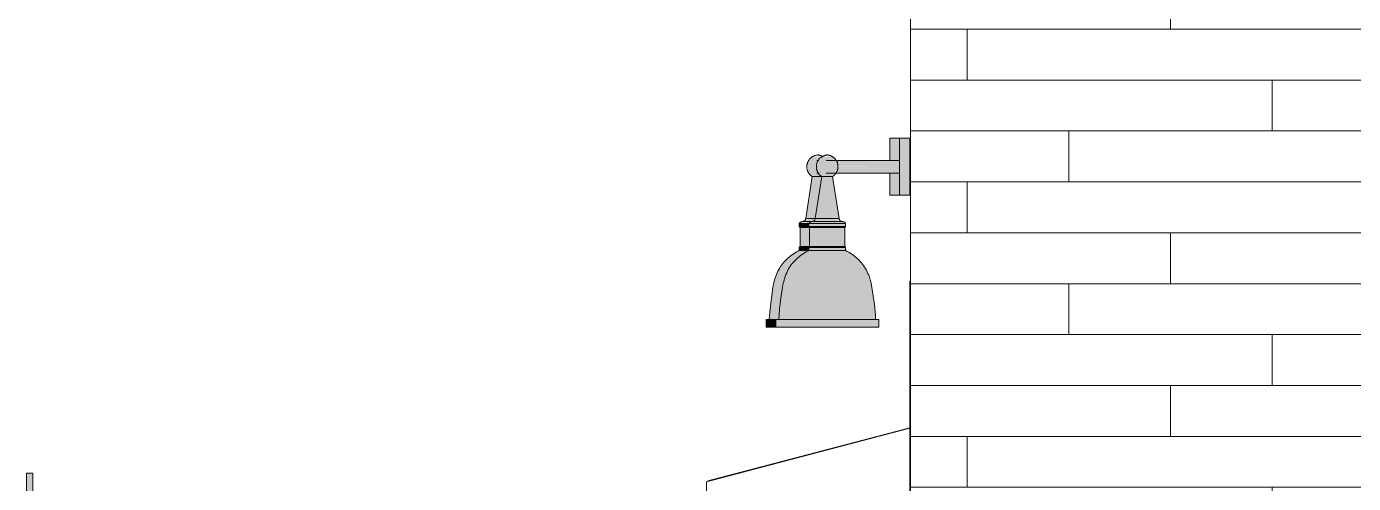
# Model space of a CAD drawing. Header units: inches. Extents: x -4168 to 4202, y -264 to 629.
# Drawn here: x -1005.5 to -901.1, y 65.1 to 101 of the extents above; entities that cross this region are included whole.
import ezdxf

# ---------------------------------------------------------------- set-up
doc = ezdxf.new("R2010")
doc.units = ezdxf.units.IN
doc.header["$MEASUREMENT"] = 0
for name, color, linetype, lineweight in [('A-FLOR-HRAL', 11, 'Continuous', 9), ('A-GLAZ-1', 151, 'Continuous', 9), ('A-GLAZ-2', 57, 'Continuous', 9), ('A-WALL-3', 113, 'Continuous', 9), ('A-WALL-PATT-3', 111, 'Continuous', 9), ('E-LITE-EQPM', 33, 'Continuous', 9), ('G-IMPT', 8, 'Continuous', 9), ('I-FURN', 30, 'Continuous', 9)]:
    doc.layers.add(name, color=color, linetype=linetype, lineweight=lineweight)
pattern_1 = [(0, (-931.518, 0.8), (0, 4), []), (90, (-931.518, 0.8), (-8, 8), [4, -28]), (90, (-915.518, 4.8), (-8, 8), [4, -28])]

# ---------------------------------------------------------------- blocks, each defined once
blk = doc.blocks.new('Outdoor Table01 - 02ZUTB01_dwg-V111-BUILDING ELEVATION - SOUTH')
at = {"layer": 'G-IMPT'}
for p, q in [((9992.79, 65.24), (10008.78, 69.45)), ((10008.78, 69.49), (9992.9, 65.31)), ((10008.78, 69.47), (9992.9, 65.31)), ((9992.79, 65.24), (9992.79, 56.82)), ((10008.78, 64.48), (10008.64, 64.41)), ((10008.78, 64.4), (10008.64, 64.34)), ((9995.64, 58.19), (9992.79, 56.82)), ((9995.64, 58.07), (9992.9, 56.75)), ((9992.9, 56.75), (9995.64, 56.03)), ((10008.64, 52.61), (10008.78, 52.57)), ((10008.78, 26), (10008.64, 26)), ((10008.78, 24), (10008.64, 24)), ((10008.78, 19.96), (10008.64, 19.95)), ((10008.78, 18.96), (10008.64, 18.95)), ((10001.44, 1), (10008.68, 1)), ((10001.44, 0), (10008.68, 0))]:
    blk.add_line(p, q, dxfattribs=at)
blk = doc.blocks.new('Outdoor Table01 - Outdoor Table01-V112-BUILDING ELEVATION - SOUTH')
blk.add_blockref('Outdoor Table01 - 02ZUTB01_dwg-V111-BUILDING ELEVATION - SOUTH', (0, 0))
blk = doc.blocks.new('Window-Double_Hung-Marvin-Essential - ESDH3066 - 1st Floor-3357217-BUILDING ELEVATION - SOUTH')
at = {"layer": 'A-GLAZ-2'}
h = blk.add_hatch(dxfattribs=at)
h.set_pattern_fill('FP_102', color=256, style=0, pattern_type=2)
h.set_pattern_definition([(0, (10009.159, -14.84), (0, 8), [0.33, -7.67]), (0, (10011.719, -14.68), (0, 8), [0.33, -7.67]), (0, (10010.279, -12.92), (0, 8), [0.33, -7.67]), (0, (10012.039, -11.64), (0, 8), [0.33, -7.67]), (0, (10009.959, -11.16), (0, 8), [0.33, -7.67]), (0, (10010.599, -9.24), (0, 8), [0.33, -7.67]), (0, (10009.479, -7.8), (0, 8), [0.33, -7.67]), (0, (10012.039, -7.96), (0, 8), [0.33, -7.67]), (0, (10013.959, -7.64), (0, 8), [0.33, -7.67]), (0, (10014.919, -9.56), (0, 8), [0.33, -7.67]), (0, (10016.519, -9.72), (0, 8), [0.33, -7.67]), (0, (10016.519, -12.6), (0, 8), [0.33, -7.67]), (0, (10015.079, -13.56), (0, 8), [0.33, -7.67]), (0, (10012.839, -13.08), (0, 8), [0.33, -7.67]), (0, (10014.279, -11.64), (0, 8), [0.33, -7.67]), (0, (10012.839, -10.2), (0, 8), [0.33, -7.67]), (0, (10016.199, -14.68), (0, 8), [0.33, -7.67])])
h.paths.add_polyline_path([(10008.84, 3.5), (10008.84, 81), (10008.78, 81), (10008.79, 3.5)], flags=0)
at = {"layer": 'A-GLAZ-1'}
for p, q in [((10008.78, 3.5), (10008.78, 81)), ((10008.84, 81), (10008.78, 81)), ((10008.84, 3.5), (10008.78, 3.5))]:
    blk.add_line(p, q, dxfattribs=at)
blk = doc.blocks.new('VISA-OW2400-02-SASS - OW2400-L30K-MVOLT-2031435-BUILDING ELEVATION - SOUTH')
at = {"layer": 'E-LITE-EQPM'}
for points in [[(10008.77, 90), (10008.77, 92.25), (10007.97, 92.25), (10007.97, 90)], [(10002.01, 89.22), (10002.04, 89.25), (10002.14, 89.22), (10002.6, 89.25), (10002.97, 89.52), (10002.97, 89.58), (10002.96, 90.47), (10002.74, 90.73), (10002.6, 90.77), (10002.47, 90.82), (10002.42, 90.79), (10002.32, 90.84), (10002.28, 90.79), (10002.18, 90.8), (10002.1, 90.8), (10002.06, 90.83), (10001.91, 90.78), (10001.87, 90.75), (10001.59, 90.45), (10001.49, 90.21), (10001.48, 89.98), (10001.57, 89.63), (10001.7, 89.39), (10001.87, 89.26), (10002, 89.23)], [(10003.23, 90), (10007.97, 90), (10007.97, 90.5), (10002.97, 90.46), (10002.97, 90.35), (10002.99, 90), (10003.14, 90)], [(10007.1, 89.5), (10007.97, 89.52), (10007.97, 90), (10002.97, 89.98), (10002.98, 89.54), (10002.97, 89.5), (10003.23, 89.5)], [(10008.77, 87.75), (10008.77, 90), (10007.97, 90), (10007.97, 87.75), (10008.69, 87.75)], [(10003.2, 85.93), (10003.23, 85.93), (10002.71, 89.22), (10001.86, 89.22), (10001.36, 85.93), (10003.14, 85.93)], [(10002.97, 85.29), (10003.73, 85.29), (10003.73, 85.54), (10000.83, 85.52), (10000.84, 85.29), (10002.93, 85.29)], [(10003.54, 83.72), (10003.66, 83.72), (10003.66, 85.22), (10000.9, 85.22), (10000.9, 83.72), (10003.5, 83.72)], [(10002.82, 85.22), (10003.48, 85.22), (10003.54, 85.29), (10001.05, 85.27), (10001.09, 85.22), (10002.79, 85.22)], [(10003.73, 83.41), (10003.7, 83.66), (10000.83, 83.64), (10000.84, 83.41), (10003.7, 83.41)], [(10002.61, 83.66), (10003.5, 83.7), (10003.48, 83.72), (10001.07, 83.7), (10001.03, 83.66), (10002.55, 83.66)], [(10005.31, 80.85), (10005.73, 80.85), (10005.31, 81.95), (10004.59, 82.83), (10004.01, 83.23), (10003.65, 83.41), (10000.83, 83.41), (9999.9, 82.78), (9999.17, 81.77), (9998.83, 80.85), (10005.21, 80.85)], [(10002.63, 77.98), (10006.09, 77.98), (10005.86, 80.05), (10005.73, 80.85), (9998.83, 80.85), (9998.56, 78.89), (9998.48, 77.98), (10002.61, 77.98)], [(9998.23, 77.38), (10006.34, 77.38), (10006.34, 77.98), (9998.23, 77.98), (9998.23, 77.55)]]:
    blk.add_hatch(color=256, dxfattribs=at).paths.add_polyline_path(points, flags=0)
h = blk.add_hatch(color=256, dxfattribs=at)
h.paths.add_polyline_path([(10002.71, 89.22), (10002.87, 89.41), (10002.8, 89.34), (10002.74, 89.26)], flags=0)
h.paths.add_polyline_path([(10002.48, 90.84), (10002.47, 90.88), (10002.47, 90.84)], flags=0)
h = blk.add_hatch(color=256, dxfattribs=at)
h.paths.add_polyline_path([(10002.96, 85.54), (10003.54, 85.54), (10003.57, 85.61), (10003.48, 85.66), (10003.13, 85.65), (10003.01, 85.65), (10002.79, 85.68), (10002.39, 85.7), (10001.69, 85.66), (10001.53, 85.65), (10001.52, 85.68), (10001.23, 85.67), (10000.99, 85.59), (10001.03, 85.54), (10002.93, 85.54)], flags=0)
h.paths.add_polyline_path([(10000.84, 85.54), (10000.95, 85.54), (10000.95, 85.64), (10000.83, 85.54)], flags=0)
h.paths.add_polyline_path([(10003.73, 85.54), (10003.61, 85.59), (10003.63, 85.54), (10003.67, 85.54)], flags=0)
h = blk.add_hatch(color=256, dxfattribs=at)
h.paths.add_polyline_path([(10002.64, 85.7), (10002.67, 85.74), (10002.64, 85.7)], flags=0)
h.paths.add_polyline_path([(10002.63, 85.7), (10003.01, 85.74), (10003.1, 85.74), (10003.23, 85.75), (10003.2, 85.77), (10003.22, 85.83), (10003.1, 85.93), (10003.07, 85.81), (10003.01, 85.93), (10001.52, 85.92), (10001.5, 85.81), (10001.43, 85.9), (10001.35, 85.79), (10001.34, 85.75), (10001.35, 85.72), (10001.43, 85.7), (10002.56, 85.7)], flags=0)
h.paths.add_polyline_path([(10001.92, 85.7), (10001.95, 85.73), (10001.94, 85.71)], flags=0)
h.paths.add_polyline_path([(10001.33, 85.81), (10001.36, 85.93), (10001.34, 85.93), (10001.33, 85.85)], flags=0)
for p, q in [((10008.77, 92.25), (10007.97, 92.25)), ((10007.97, 90), (10007.97, 92.25)), ((10008.77, 92.25), (10008.77, 90)), ((10007.97, 90.5), (10002.21, 90.5)), ((10007.97, 87.75), (10007.97, 90)), ((10008.77, 90), (10008.77, 87.75)), ((10001.86, 89.22), (10001.34, 85.93)), ((10002.71, 89.22), (10001.86, 89.22)), ((10002.21, 89.5), (10007.97, 89.5)), ((10003.23, 85.93), (10002.71, 89.22)), ((10007.97, 87.75), (10008.77, 87.75)), ((10001.11, 85.7), (10001.34, 85.7)), ((10003.45, 85.7), (10001.11, 85.7)), ((10003.23, 85.93), (10001.34, 85.93)), ((10003.11, 85.7), (10003.45, 85.7)), ((10000.83, 85.54), (10000.83, 85.29)), ((10003.73, 85.54), (10000.83, 85.54)), ((10000.83, 85.29), (10000.9, 85.22)), ((10003.73, 85.29), (10000.83, 85.29)), ((10000.9, 85.22), (10000.9, 83.72)), ((10003.66, 85.22), (10000.9, 85.22)), ((10003.66, 85.22), (10003.73, 85.29)), ((10003.66, 83.72), (10003.66, 85.22)), ((10003.73, 85.29), (10003.73, 85.54)), ((10000.9, 83.72), (10000.83, 83.66)), ((10000.83, 83.66), (10000.83, 83.41)), ((10003.73, 83.66), (10000.83, 83.66)), ((10003.66, 83.72), (10000.9, 83.72)), ((10003.73, 83.66), (10003.66, 83.72)), ((10003.73, 83.41), (10003.73, 83.66)), ((10003.73, 83.41), (10000.83, 83.41)), ((9998.23, 77.98), (9998.23, 77.38)), ((9998.23, 77.98), (10006.34, 77.98)), ((10006.34, 77.38), (9998.23, 77.38)), ((10006.34, 77.38), (10006.34, 77.98))]:
    blk.add_line(p, q, dxfattribs=at)
at = {"layer": 'E-LITE-EQPM', "flags": 128}
for points in [[(10001.86, 89.22), (10001.83, 89.24), (10001.8, 89.26), (10001.77, 89.29), (10001.74, 89.31), (10001.71, 89.34), (10001.69, 89.36), (10001.66, 89.39), (10001.64, 89.42), (10001.62, 89.45), (10001.6, 89.48), (10001.57, 89.51), (10001.56, 89.54), (10001.54, 89.57), (10001.52, 89.6), (10001.51, 89.64), (10001.49, 89.67), (10001.48, 89.71), (10001.47, 89.74), (10001.46, 89.78), (10001.45, 89.81), (10001.44, 89.85), (10001.44, 89.89), (10001.43, 89.92), (10001.43, 89.96), (10001.43, 90), (10001.43, 90.03), (10001.43, 90.07), (10001.44, 90.11), (10001.44, 90.14), (10001.45, 90.18), (10001.46, 90.22), (10001.47, 90.25), (10001.48, 90.29), (10001.49, 90.32), (10001.5, 90.36), (10001.52, 90.39), (10001.53, 90.42), (10001.55, 90.46), (10001.57, 90.49), (10001.59, 90.52), (10001.61, 90.55), (10001.63, 90.58), (10001.66, 90.61), (10001.68, 90.63), (10001.71, 90.66), (10001.73, 90.68), (10001.76, 90.71), (10001.79, 90.73), (10001.82, 90.75), (10001.85, 90.77), (10001.88, 90.79), (10001.91, 90.81), (10001.95, 90.83), (10001.98, 90.84), (10002.01, 90.86), (10002.05, 90.87), (10002.08, 90.88), (10002.12, 90.89), (10002.16, 90.9), (10002.19, 90.91), (10002.23, 90.91), (10002.26, 90.92), (10002.28, 90.92)], [(10002.28, 90.92), (10002.32, 90.92), (10002.36, 90.91), (10002.39, 90.91), (10002.43, 90.9), (10002.46, 90.89), (10002.5, 90.88), (10002.53, 90.87), (10002.57, 90.85), (10002.6, 90.84), (10002.64, 90.82), (10002.67, 90.8), (10002.7, 90.78), (10002.73, 90.76), (10002.76, 90.74), (10002.79, 90.72), (10002.82, 90.7), (10002.85, 90.67), (10002.87, 90.65), (10002.9, 90.62), (10002.92, 90.59), (10002.94, 90.56), (10002.97, 90.53), (10002.99, 90.5), (10003.01, 90.47), (10003.02, 90.44), (10003.04, 90.41), (10003.06, 90.37), (10003.07, 90.34), (10003.08, 90.3), (10003.09, 90.27), (10003.1, 90.23), (10003.11, 90.2), (10003.12, 90.16), (10003.13, 90.12), (10003.13, 90.09), (10003.13, 90.05), (10003.13, 90.01), (10003.13, 89.98), (10003.13, 89.94), (10003.13, 89.9), (10003.12, 89.87), (10003.12, 89.83), (10003.11, 89.79), (10003.1, 89.76), (10003.09, 89.72), (10003.08, 89.69), (10003.07, 89.65), (10003.05, 89.62), (10003.04, 89.59), (10003.02, 89.55), (10003, 89.52), (10002.98, 89.49), (10002.96, 89.46), (10002.94, 89.43), (10002.91, 89.4), (10002.89, 89.38), (10002.86, 89.35), (10002.84, 89.32), (10002.81, 89.3), (10002.78, 89.28), (10002.75, 89.25), (10002.72, 89.23), (10002.71, 89.22)], [(10000.83, 85.54), (10000.85, 85.56), (10000.86, 85.57), (10000.87, 85.58), (10000.88, 85.59), (10000.9, 85.61), (10000.91, 85.62), (10000.93, 85.63), (10000.94, 85.64), (10000.96, 85.65), (10000.97, 85.66), (10000.99, 85.66), (10001.01, 85.67), (10001.02, 85.68), (10001.04, 85.68), (10001.06, 85.69), (10001.07, 85.69), (10001.09, 85.7), (10001.11, 85.7), (10001.11, 85.7)], [(10001.11, 85.7), (10001.12, 85.7), (10001.13, 85.7), (10001.14, 85.7), (10001.15, 85.71), (10001.16, 85.71), (10001.17, 85.71), (10001.17, 85.71), (10001.18, 85.71), (10001.19, 85.72), (10001.2, 85.72), (10001.21, 85.72), (10001.22, 85.73), (10001.22, 85.73), (10001.23, 85.74), (10001.24, 85.74), (10001.25, 85.75), (10001.25, 85.75), (10001.26, 85.76), (10001.27, 85.76), (10001.27, 85.77), (10001.28, 85.78), (10001.29, 85.78), (10001.29, 85.79), (10001.3, 85.8), (10001.3, 85.81), (10001.31, 85.81), (10001.31, 85.82), (10001.31, 85.83), (10001.32, 85.84), (10001.32, 85.85), (10001.33, 85.85), (10001.33, 85.86), (10001.33, 85.87), (10001.33, 85.88), (10001.33, 85.89), (10001.34, 85.9), (10001.34, 85.91), (10001.34, 85.92), (10001.34, 85.93), (10001.34, 85.93)], [(10003.23, 85.93), (10003.23, 85.92), (10003.23, 85.91), (10003.23, 85.9), (10003.23, 85.89), (10003.23, 85.88), (10003.23, 85.87), (10003.24, 85.87), (10003.24, 85.86), (10003.24, 85.85), (10003.25, 85.84), (10003.25, 85.83), (10003.25, 85.82), (10003.26, 85.82), (10003.26, 85.81), (10003.27, 85.8), (10003.27, 85.79), (10003.28, 85.79), (10003.28, 85.78), (10003.29, 85.77), (10003.3, 85.77), (10003.3, 85.76), (10003.31, 85.75), (10003.32, 85.75), (10003.32, 85.74), (10003.33, 85.74), (10003.34, 85.73), (10003.35, 85.73), (10003.36, 85.72), (10003.36, 85.72), (10003.37, 85.72), (10003.38, 85.71), (10003.39, 85.71), (10003.4, 85.71), (10003.41, 85.71), (10003.41, 85.71), (10003.42, 85.7), (10003.43, 85.7), (10003.44, 85.7), (10003.45, 85.7), (10003.45, 85.7)], [(10003.45, 85.7), (10003.47, 85.7), (10003.49, 85.69), (10003.51, 85.69), (10003.52, 85.68), (10003.54, 85.68), (10003.56, 85.67), (10003.57, 85.66), (10003.59, 85.66), (10003.61, 85.65), (10003.62, 85.64), (10003.64, 85.63), (10003.65, 85.62), (10003.67, 85.61), (10003.68, 85.59), (10003.69, 85.58), (10003.71, 85.57), (10003.72, 85.56), (10003.73, 85.54), (10003.73, 85.54)], [(9998.83, 80.85), (9998.86, 80.99), (9998.9, 81.12), (9998.94, 81.26), (9998.99, 81.4), (9999.04, 81.53), (9999.1, 81.66), (9999.16, 81.79), (9999.22, 81.91), (9999.3, 82.04), (9999.37, 82.16), (9999.46, 82.28), (9999.54, 82.39), (9999.63, 82.5), (9999.73, 82.61), (9999.83, 82.71), (9999.93, 82.81), (10000.04, 82.9), (10000.15, 82.99), (10000.27, 83.08), (10000.39, 83.16), (10000.51, 83.23), (10000.63, 83.3), (10000.76, 83.37), (10000.83, 83.41)], [(10003.73, 83.41), (10003.86, 83.34), (10003.99, 83.28), (10004.11, 83.2), (10004.23, 83.12), (10004.35, 83.04), (10004.46, 82.95), (10004.57, 82.86), (10004.67, 82.77), (10004.78, 82.67), (10004.87, 82.56), (10004.97, 82.45), (10005.06, 82.34), (10005.14, 82.23), (10005.22, 82.11), (10005.3, 81.99), (10005.37, 81.86), (10005.43, 81.74), (10005.49, 81.61), (10005.55, 81.47), (10005.6, 81.34), (10005.64, 81.2), (10005.68, 81.07), (10005.72, 80.93), (10005.73, 80.85)], [(9998.48, 77.98), (9998.54, 78.83), (9998.64, 79.68), (9998.77, 80.52), (9998.83, 80.85)], [(10005.73, 80.85), (10005.88, 80), (10005.99, 79.16), (10006.07, 78.3), (10006.09, 77.98)]]:
    blk.add_lwpolyline(points, dxfattribs=at)
blk = doc.blocks.new('VISA-OW2400-02-SASS - OW2400-L30K-MVOLT-V121-BUILDING ELEVATION - SOUTH')
at = {"layer": 'E-LITE-EQPM'}
for points in [[(10007.86, 90.5), (10007.97, 90.5), (10007.97, 92.25), (10007.22, 92.25), (10007.22, 90.5), (10007.34, 90.5)], [(10001.73, 90.84), (10001.72, 90.88), (10001.72, 90.84)], [(10001.33, 85.93), (10001.34, 85.93), (10001.82, 89.22), (10001.11, 89.22), (10000.61, 85.93), (10001.32, 85.93)], [(10007.86, 87.75), (10007.97, 87.75), (10007.97, 89.5), (10007.22, 89.5), (10007.22, 87.75)], [(10000.83, 85.29), (10000.81, 85.54), (10000.08, 85.54), (10000.08, 85.29), (10000.81, 85.29)], [(10000.59, 83.72), (10000.9, 83.76), (10000.9, 85.22), (10000.15, 85.22), (10000.17, 83.72), (10000.59, 83.72)], [(10000.84, 85.22), (10001.05, 85.27), (10000.99, 85.29), (10000.28, 85.29), (10000.34, 85.22), (10000.83, 85.22)], [(10000.08, 83.41), (10000.83, 83.42), (10000.81, 83.66), (10000.08, 83.66)], [(10000.81, 83.66), (10001.03, 83.66), (10001.04, 83.72), (10000.31, 83.7), (10000.33, 83.66), (10000.7, 83.66)], [(9998.37, 80.85), (9998.83, 80.85), (9999.26, 81.95), (9999.95, 82.81), (10000.61, 83.26), (10000.81, 83.41), (10000.08, 83.41), (9999.15, 82.78), (9998.42, 81.77), (9998.08, 80.85), (9998.29, 80.85)], [(9998.12, 77.98), (9998.48, 77.98), (9998.7, 80), (9998.83, 80.85), (9998.08, 80.85), (9997.8, 78.82), (9997.73, 77.98), (9998, 77.98)], [(9997.48, 77.38), (9998.23, 77.38), (9998.23, 77.98), (9997.48, 77.98)]]:
    blk.add_hatch(color=256, dxfattribs=at).paths.add_polyline_path(points, flags=0)
h = blk.add_hatch(color=256, dxfattribs=at)
h.paths.add_polyline_path([(10001.7, 89.22), (10001.81, 89.26), (10001.64, 89.47), (10001.49, 89.87), (10001.49, 90.21), (10001.57, 90.41), (10001.75, 90.65), (10001.87, 90.8), (10001.87, 90.75), (10001.72, 90.82), (10001.67, 90.79), (10001.57, 90.84), (10001.53, 90.79), (10001.43, 90.8), (10001.35, 90.8), (10001.32, 90.84), (10001.14, 90.71), (10001.13, 90.76), (10000.85, 90.46), (10000.74, 90.23), (10000.73, 89.98), (10000.79, 89.7), (10000.94, 89.4), (10001.11, 89.27), (10001.26, 89.22), (10001.31, 89.23), (10001.35, 89.22), (10001.68, 89.22)], flags=0)
h.paths.add_polyline_path([(10001.84, 89.25), (10001.84, 89.28), (10001.83, 89.26)], flags=0)
h.paths.add_polyline_path([(10001.89, 89.28), (10001.88, 89.3), (10001.89, 89.28)], flags=0)
h = blk.add_hatch(color=256, dxfattribs=at)
h.paths.add_polyline_path([(10000.08, 85.54), (10000.2, 85.54), (10000.17, 85.61), (10000.15, 85.6)], flags=0)
h.paths.add_polyline_path([(10000.96, 85.67), (10000.81, 85.65), (10000.77, 85.68), (10000.5, 85.68), (10000.24, 85.59), (10000.28, 85.54), (10000.85, 85.55), (10000.96, 85.65)], flags=0)
h.paths.add_polyline_path([(10000.99, 85.54), (10001.03, 85.54), (10001, 85.61), (10001.11, 85.66), (10000.96, 85.64), (10000.99, 85.54)], flags=0)
h.paths.add_polyline_path([(10001.41, 85.65), (10001.8, 85.69), (10001.59, 85.7), (10001.5, 85.67), (10001.41, 85.65)], flags=0)
h = blk.add_hatch(color=256, dxfattribs=at)
h.paths.add_polyline_path([(10000.52, 85.7), (10000.75, 85.7), (10001.32, 85.74), (10001.34, 85.8), (10001.33, 85.85), (10001.32, 85.93), (10000.77, 85.93), (10000.75, 85.81), (10000.68, 85.9), (10000.59, 85.8), (10000.59, 85.75), (10000.53, 85.71)], flags=0)
h.paths.add_polyline_path([(10001.17, 85.7), (10001.2, 85.73), (10001.19, 85.71)], flags=0)
h.paths.add_polyline_path([(10001.89, 85.71), (10001.85, 85.73), (10001.89, 85.71)], flags=0)
h.paths.add_polyline_path([(10000.58, 85.81), (10000.61, 85.93), (10000.59, 85.93)], flags=0)
h.paths.add_polyline_path([(10001.5, 85.81), (10001.5, 85.93), (10001.47, 85.9)], flags=0)
for p, q in [((10007.97, 92.25), (10007.22, 92.25)), ((10007.22, 90.5), (10007.22, 92.25)), ((10001.63, 90.5), (10001.46, 90.5)), ((10001.11, 89.22), (10000.59, 85.93)), ((10001.91, 89.22), (10001.11, 89.22)), ((10001.46, 89.5), (10001.62, 89.5)), ((10001.97, 89.23), (10001.96, 89.22)), ((10007.22, 87.75), (10007.22, 89.5)), ((10007.22, 87.75), (10007.97, 87.75)), ((10000.36, 85.7), (10000.59, 85.7)), ((10001.33, 85.7), (10000.36, 85.7)), ((10001.34, 85.93), (10000.59, 85.93)), ((10000.08, 85.54), (10000.08, 85.29)), ((10000.81, 85.54), (10000.08, 85.54)), ((10000.08, 85.29), (10000.15, 85.22)), ((10000.81, 85.29), (10000.08, 85.29)), ((10000.15, 85.22), (10000.15, 83.72)), ((10000.9, 85.22), (10000.15, 85.22)), ((10000.15, 83.72), (10000.08, 83.66)), ((10000.08, 83.66), (10000.08, 83.41)), ((10000.81, 83.66), (10000.08, 83.66)), ((10000.9, 83.72), (10000.15, 83.72)), ((10000.81, 83.41), (10000.08, 83.41)), ((9997.48, 77.98), (9997.48, 77.38)), ((9997.48, 77.98), (9998.18, 77.98)), ((9998.18, 77.38), (9997.48, 77.38))]:
    blk.add_line(p, q, dxfattribs=at)
at = {"layer": 'E-LITE-EQPM', "flags": 128}
for points in [[(10001.11, 89.22), (10001.08, 89.24), (10001.05, 89.26), (10001.02, 89.29), (10000.99, 89.31), (10000.96, 89.34), (10000.94, 89.36), (10000.91, 89.39), (10000.89, 89.42), (10000.87, 89.45), (10000.85, 89.48), (10000.82, 89.51), (10000.81, 89.54), (10000.79, 89.57), (10000.77, 89.6), (10000.76, 89.64), (10000.74, 89.67), (10000.73, 89.71), (10000.72, 89.74), (10000.71, 89.78), (10000.7, 89.81), (10000.69, 89.85), (10000.69, 89.89), (10000.68, 89.92), (10000.68, 89.96), (10000.68, 90), (10000.68, 90.03), (10000.68, 90.07), (10000.69, 90.11), (10000.69, 90.14), (10000.7, 90.18), (10000.71, 90.22), (10000.72, 90.25), (10000.73, 90.29), (10000.74, 90.32), (10000.75, 90.36), (10000.77, 90.39), (10000.78, 90.42), (10000.8, 90.46), (10000.82, 90.49), (10000.84, 90.52), (10000.86, 90.55), (10000.88, 90.58), (10000.91, 90.61), (10000.93, 90.63), (10000.96, 90.66), (10000.98, 90.68), (10001.01, 90.71), (10001.04, 90.73), (10001.07, 90.75), (10001.1, 90.77), (10001.13, 90.79), (10001.16, 90.81), (10001.2, 90.83), (10001.23, 90.84), (10001.26, 90.86), (10001.3, 90.87), (10001.33, 90.88), (10001.37, 90.89), (10001.41, 90.9), (10001.44, 90.91), (10001.48, 90.91), (10001.51, 90.92), (10001.53, 90.92)], [(10001.53, 90.92), (10001.57, 90.92), (10001.61, 90.91), (10001.64, 90.91), (10001.68, 90.9), (10001.71, 90.89), (10001.75, 90.88), (10001.78, 90.87), (10001.82, 90.85), (10001.85, 90.84), (10001.89, 90.82), (10001.92, 90.8), (10001.95, 90.78)], [(10000.08, 85.54), (10000.1, 85.56), (10000.11, 85.57), (10000.12, 85.58), (10000.13, 85.59), (10000.15, 85.61), (10000.16, 85.62), (10000.18, 85.63), (10000.19, 85.64), (10000.21, 85.65), (10000.22, 85.66), (10000.24, 85.66), (10000.26, 85.67), (10000.27, 85.68), (10000.29, 85.68), (10000.31, 85.69), (10000.32, 85.69), (10000.34, 85.7), (10000.36, 85.7), (10000.36, 85.7)], [(10000.36, 85.7), (10000.37, 85.7), (10000.38, 85.7), (10000.39, 85.7), (10000.4, 85.71), (10000.41, 85.71), (10000.42, 85.71), (10000.42, 85.71), (10000.43, 85.71), (10000.44, 85.72), (10000.45, 85.72), (10000.46, 85.72), (10000.47, 85.73), (10000.47, 85.73), (10000.48, 85.74), (10000.49, 85.74), (10000.5, 85.75), (10000.5, 85.75), (10000.51, 85.76), (10000.52, 85.76), (10000.52, 85.77), (10000.53, 85.78), (10000.54, 85.78), (10000.54, 85.79), (10000.55, 85.8), (10000.55, 85.81), (10000.56, 85.81), (10000.56, 85.82), (10000.56, 85.83), (10000.57, 85.84), (10000.57, 85.85), (10000.58, 85.85), (10000.58, 85.86), (10000.58, 85.87), (10000.58, 85.88), (10000.58, 85.89), (10000.59, 85.9), (10000.59, 85.91), (10000.59, 85.92), (10000.59, 85.93), (10000.59, 85.93)], [(9998.08, 80.85), (9998.11, 80.99), (9998.15, 81.12), (9998.19, 81.26), (9998.24, 81.4), (9998.29, 81.53), (9998.35, 81.66), (9998.41, 81.79), (9998.47, 81.91), (9998.55, 82.04), (9998.62, 82.16), (9998.71, 82.28), (9998.79, 82.39), (9998.88, 82.5), (9998.98, 82.61), (9999.08, 82.71), (9999.18, 82.81), (9999.29, 82.9), (9999.4, 82.99), (9999.52, 83.08), (9999.64, 83.16), (9999.76, 83.23), (9999.88, 83.3), (10000.01, 83.37), (10000.08, 83.41)], [(9997.73, 77.98), (9997.79, 78.83), (9997.89, 79.68), (9998.02, 80.52), (9998.08, 80.85)]]:
    blk.add_lwpolyline(points, dxfattribs=at)
blk = doc.blocks.new('Railing - Handrail - Bracket-3113776-BUILDING ELEVATION - SOUTH')
at = {"layer": 'A-FLOR-HRAL'}
for points in [[(9939.35, 63.66), (9939.56, 63.66), (9939.56, 65.91), (9939.31, 65.91), (9939.35, 63.66)], [(9939.63, 63.66), (9939.81, 63.66), (9939.78, 65.91), (9939.56, 65.91), (9939.56, 63.66)], [(9940.31, 62.69), (9940.3, 62.92), (9939.77, 63.17), (9939.56, 63.66), (9939.35, 63.66), (9939.39, 63.3), (9939.44, 63.21), (9939.86, 62.77), (9940.07, 62.7)], [(9940.31, 62.91), (9940.2, 63.1), (9940.31, 63.15), (9940.05, 63.23), (9939.94, 63.3), (9939.71, 63.66), (9939.56, 63.66), (9939.78, 63.13), (9940.3, 62.92)], [(9941.44, 62.91), (9941.81, 62.91), (9941.81, 63.91), (9941.44, 63.88), (9941.44, 63.17)], [(9941.04, 62.91), (9941.44, 62.91), (9941.43, 63.16), (9940.31, 63.13), (9940.31, 62.91)], [(9940.31, 62.66), (9941.44, 62.69), (9941.44, 62.91), (9940.31, 62.91), (9940.31, 62.67)], [(9941.81, 61.91), (9941.81, 62.91), (9941.44, 62.91), (9941.44, 61.91)]]:
    blk.add_hatch(color=256, dxfattribs=at).paths.add_polyline_path(points, flags=0)
for p, q in [((9939.31, 63.66), (9939.31, 65.91)), ((9939.56, 65.91), (9939.31, 65.91)), ((9939.81, 65.91), (9939.56, 65.91)), ((9939.81, 65.91), (9939.81, 63.66)), ((9941.44, 63.91), (9941.81, 63.91)), ((9941.44, 63.91), (9941.44, 62.91)), ((9941.81, 62.91), (9941.81, 63.91)), ((9940.31, 63.16), (9941.44, 63.16)), ((9941.44, 62.66), (9940.31, 62.66)), ((9941.44, 62.91), (9941.44, 61.91)), ((9941.81, 61.91), (9941.81, 62.91)), ((9941.81, 61.91), (9941.44, 61.91))]:
    blk.add_line(p, q, dxfattribs=at)
at = {"layer": 'A-FLOR-HRAL', "flags": 128}
for points in [[(9940.31, 62.66), (9940.27, 62.66), (9940.23, 62.66), (9940.19, 62.67), (9940.16, 62.67), (9940.12, 62.68), (9940.08, 62.69), (9940.04, 62.7), (9940, 62.71), (9939.96, 62.73), (9939.92, 62.74), (9939.89, 62.76), (9939.85, 62.77), (9939.82, 62.79), (9939.78, 62.81), (9939.75, 62.84), (9939.72, 62.86), (9939.69, 62.88), (9939.66, 62.91), (9939.63, 62.94), (9939.6, 62.96), (9939.57, 62.99), (9939.54, 63.02), (9939.52, 63.06), (9939.5, 63.09), (9939.47, 63.12), (9939.45, 63.15), (9939.43, 63.19), (9939.41, 63.23), (9939.4, 63.26), (9939.38, 63.3), (9939.37, 63.34), (9939.36, 63.37), (9939.35, 63.41), (9939.34, 63.45), (9939.33, 63.49), (9939.32, 63.53), (9939.32, 63.57), (9939.32, 63.61), (9939.31, 63.65), (9939.31, 63.66)], [(9939.81, 63.66), (9939.81, 63.64), (9939.82, 63.62), (9939.82, 63.6), (9939.82, 63.58), (9939.82, 63.56), (9939.83, 63.54), (9939.83, 63.52), (9939.84, 63.5), (9939.85, 63.49), (9939.85, 63.47), (9939.86, 63.45), (9939.87, 63.43), (9939.88, 63.41), (9939.89, 63.4), (9939.9, 63.38), (9939.91, 63.36), (9939.93, 63.35), (9939.94, 63.33), (9939.95, 63.32), (9939.97, 63.3), (9939.98, 63.29), (9940, 63.28), (9940.01, 63.26), (9940.03, 63.25), (9940.04, 63.24), (9940.06, 63.23), (9940.08, 63.22), (9940.1, 63.21), (9940.11, 63.2), (9940.13, 63.2), (9940.15, 63.19), (9940.17, 63.18), (9940.19, 63.18), (9940.21, 63.17), (9940.23, 63.17), (9940.25, 63.17), (9940.27, 63.16), (9940.29, 63.16), (9940.31, 63.16), (9940.31, 63.16)]]:
    blk.add_lwpolyline(points, dxfattribs=at)
blk = doc.blocks.new('Railing - Handrail - Bracket-3113774-BUILDING ELEVATION - SOUTH')
at = {"layer": 'A-FLOR-HRAL'}
for points in [[(9939.35, 37.91), (9939.56, 37.91), (9939.56, 40.16), (9939.31, 40.16), (9939.35, 37.91)], [(9939.63, 37.91), (9939.81, 37.91), (9939.78, 40.16), (9939.56, 40.16), (9939.56, 37.91)], [(9940.31, 36.94), (9940.3, 37.16), (9939.77, 37.42), (9939.56, 37.91), (9939.35, 37.91), (9939.39, 37.55), (9939.44, 37.46), (9939.86, 37.02), (9940.07, 36.94)], [(9940.31, 37.16), (9940.2, 37.35), (9940.31, 37.4), (9940.05, 37.48), (9939.94, 37.54), (9939.71, 37.91), (9939.56, 37.91), (9939.78, 37.38), (9940.3, 37.16)], [(9941.81, 37.16), (9941.81, 38.16), (9941.44, 38.13), (9941.44, 37.16)], [(9941.44, 37.16), (9941.43, 37.41), (9940.31, 37.38), (9940.31, 37.16), (9941.04, 37.16)], [(9940.31, 36.91), (9941.44, 36.94), (9941.44, 37.16), (9940.31, 37.16), (9940.31, 36.92)], [(9941.81, 36.16), (9941.81, 37.16), (9941.44, 37.16), (9941.44, 36.16)]]:
    blk.add_hatch(color=256, dxfattribs=at).paths.add_polyline_path(points, flags=0)
for p, q in [((9939.31, 37.91), (9939.31, 40.16)), ((9939.56, 40.16), (9939.31, 40.16)), ((9939.81, 40.16), (9939.56, 40.16)), ((9939.81, 40.16), (9939.81, 37.91)), ((9941.44, 38.16), (9941.81, 38.16)), ((9941.44, 38.16), (9941.44, 37.16)), ((9941.81, 37.16), (9941.81, 38.16)), ((9940.31, 37.41), (9941.44, 37.41)), ((9941.44, 36.91), (9940.31, 36.91)), ((9941.44, 37.16), (9941.44, 36.16)), ((9941.81, 36.16), (9941.81, 37.16)), ((9941.81, 36.16), (9941.44, 36.16))]:
    blk.add_line(p, q, dxfattribs=at)
at = {"layer": 'A-FLOR-HRAL', "flags": 128}
for points in [[(9940.31, 36.91), (9940.27, 36.91), (9940.23, 36.91), (9940.19, 36.92), (9940.16, 36.92), (9940.12, 36.93), (9940.08, 36.94), (9940.04, 36.95), (9940, 36.96), (9939.96, 36.97), (9939.92, 36.99), (9939.89, 37), (9939.85, 37.02), (9939.82, 37.04), (9939.78, 37.06), (9939.75, 37.08), (9939.72, 37.11), (9939.69, 37.13), (9939.66, 37.16), (9939.63, 37.18), (9939.6, 37.21), (9939.57, 37.24), (9939.54, 37.27), (9939.52, 37.3), (9939.5, 37.34), (9939.47, 37.37), (9939.45, 37.4), (9939.43, 37.44), (9939.41, 37.47), (9939.4, 37.51), (9939.38, 37.55), (9939.37, 37.58), (9939.36, 37.62), (9939.35, 37.66), (9939.34, 37.7), (9939.33, 37.74), (9939.32, 37.78), (9939.32, 37.82), (9939.32, 37.86), (9939.31, 37.9), (9939.31, 37.91)], [(9939.81, 37.91), (9939.81, 37.89), (9939.82, 37.87), (9939.82, 37.85), (9939.82, 37.83), (9939.82, 37.81), (9939.83, 37.79), (9939.83, 37.77), (9939.84, 37.75), (9939.85, 37.73), (9939.85, 37.71), (9939.86, 37.7), (9939.87, 37.68), (9939.88, 37.66), (9939.89, 37.64), (9939.9, 37.63), (9939.91, 37.61), (9939.93, 37.59), (9939.94, 37.58), (9939.95, 37.56), (9939.97, 37.55), (9939.98, 37.54), (9940, 37.52), (9940.01, 37.51), (9940.03, 37.5), (9940.04, 37.49), (9940.06, 37.48), (9940.08, 37.47), (9940.1, 37.46), (9940.11, 37.45), (9940.13, 37.44), (9940.15, 37.44), (9940.17, 37.43), (9940.19, 37.42), (9940.21, 37.42), (9940.23, 37.42), (9940.25, 37.41), (9940.27, 37.41), (9940.29, 37.41), (9940.31, 37.41), (9940.31, 37.41)]]:
    blk.add_lwpolyline(points, dxfattribs=at)
blk = doc.blocks.new('Railing - Railing-2828583-BUILDING ELEVATION - SOUTH')
for name in ['Railing - Handrail - Bracket-3113776-BUILDING ELEVATION - SOUTH', 'Railing - Handrail - Bracket-3113774-BUILDING ELEVATION - SOUTH']:
    blk.add_blockref(name, (0, 0))

msp = doc.modelspace()

# ---------------------------------------------------------------- hatches: boundary and pattern name
at = {"layer": 'A-WALL-PATT-3'}
h = msp.add_hatch(dxfattribs=at)
h.set_pattern_fill('FP_100', color=256, style=0, pattern_type=2)
h.set_pattern_definition(pattern_1)
h.paths.add_polyline_path([(-927.0806, 0), (-927.0806, 109.25), (-935.9556, 109.25), (-935.9556, 0), (-932.0099, 0)], flags=0)
h = msp.add_hatch(dxfattribs=at)
h.set_pattern_fill('FP_100', color=256, style=0, pattern_type=2)
h.set_pattern_definition(pattern_1)
h.paths.add_polyline_path([(-927.0806, -1.125), (-130.9306, -1.125), (-130.9306, 109.25), (-927.0806, 109.25), (-927.0806, 0)], flags=0)
h.paths.add_polyline_path([(-774.2864, 3.5), (-815.5556, 3.5), (-815.5556, 81), (-744.0556, 81), (-744.0556, 3.5), (-754.571, 3.5)], flags=0)
h.paths.add_polyline_path([(-851.5556, 3.5), (-851.5556, 81), (-816.0556, 81), (-816.0556, 3.5), (-848.2193, 3.5)], flags=0)
h.paths.add_polyline_path([(-586.9897, 3.5), (-622.3556, 3.5), (-622.3556, 81), (-586.8556, 81), (-586.8556, 3.5)], flags=0)
h.paths.add_polyline_path([(-586.3556, 3.5), (-586.3556, 81), (-550.8556, 81), (-550.8556, 3.5), (-582.0609, 3.5)], flags=0)
h.paths.add_polyline_path([(-172.9655, 3.5), (-201.1556, 3.5), (-201.1556, 81), (-165.6556, 81), (-165.6556, 3.5)], flags=0)
h.paths.add_polyline_path([(-434.4556, 3.5), (-469.9556, 3.5), (-469.9556, 81), (-434.4556, 81), (-434.4556, 6.494)], flags=0)
h.paths.add_polyline_path([(-243.6556, 3.5), (-315.1556, 3.5), (-315.1556, 81), (-243.6556, 81), (-243.6556, 6.494)], flags=0)
h.paths.add_polyline_path([(-360.5056, 23.3125), (-389.5056, 23.3125), (-389.5056, 68.3125), (-360.5056, 68.3125), (-360.5056, 24.25)], flags=0)
h.paths.add_polyline_path([(-697.5056, 23.3125), (-697.5056, 68.3125), (-668.5056, 68.3125), (-668.5056, 23.3125), (-696.9431, 23.3125)], flags=0)

# ---------------------------------------------------------------- linework, layer by layer
at = {"layer": 'A-WALL-3'}
msp.add_line((-935.9556, 0), (-935.9556, 109.25), dxfattribs=at)

# ---------------------------------------------------------------- block references
at = {"layer": 'A-FLOR-HRAL'}
msp.add_blockref('Railing - Railing-2828583-BUILDING ELEVATION - SOUTH', (-10944.795, 0), dxfattribs=at)
at = {"layer": 'A-GLAZ-1'}
msp.add_blockref('Window-Double_Hung-Marvin-Essential - ESDH3066 - 1st Floor-3357217-BUILDING ELEVATION - SOUTH', (-10944.795, 0), dxfattribs=at)
at = {"layer": 'E-LITE-EQPM'}
for name in ['VISA-OW2400-02-SASS - OW2400-L30K-MVOLT-V121-BUILDING ELEVATION - SOUTH', 'VISA-OW2400-02-SASS - OW2400-L30K-MVOLT-2031435-BUILDING ELEVATION - SOUTH']:
    msp.add_blockref(name, (-10944.795, 0), dxfattribs=at)
at = {"layer": 'I-FURN'}
msp.add_blockref('Outdoor Table01 - Outdoor Table01-V112-BUILDING ELEVATION - SOUTH', (-10944.795, 0), dxfattribs=at)

doc.saveas('drawing.dxf')
